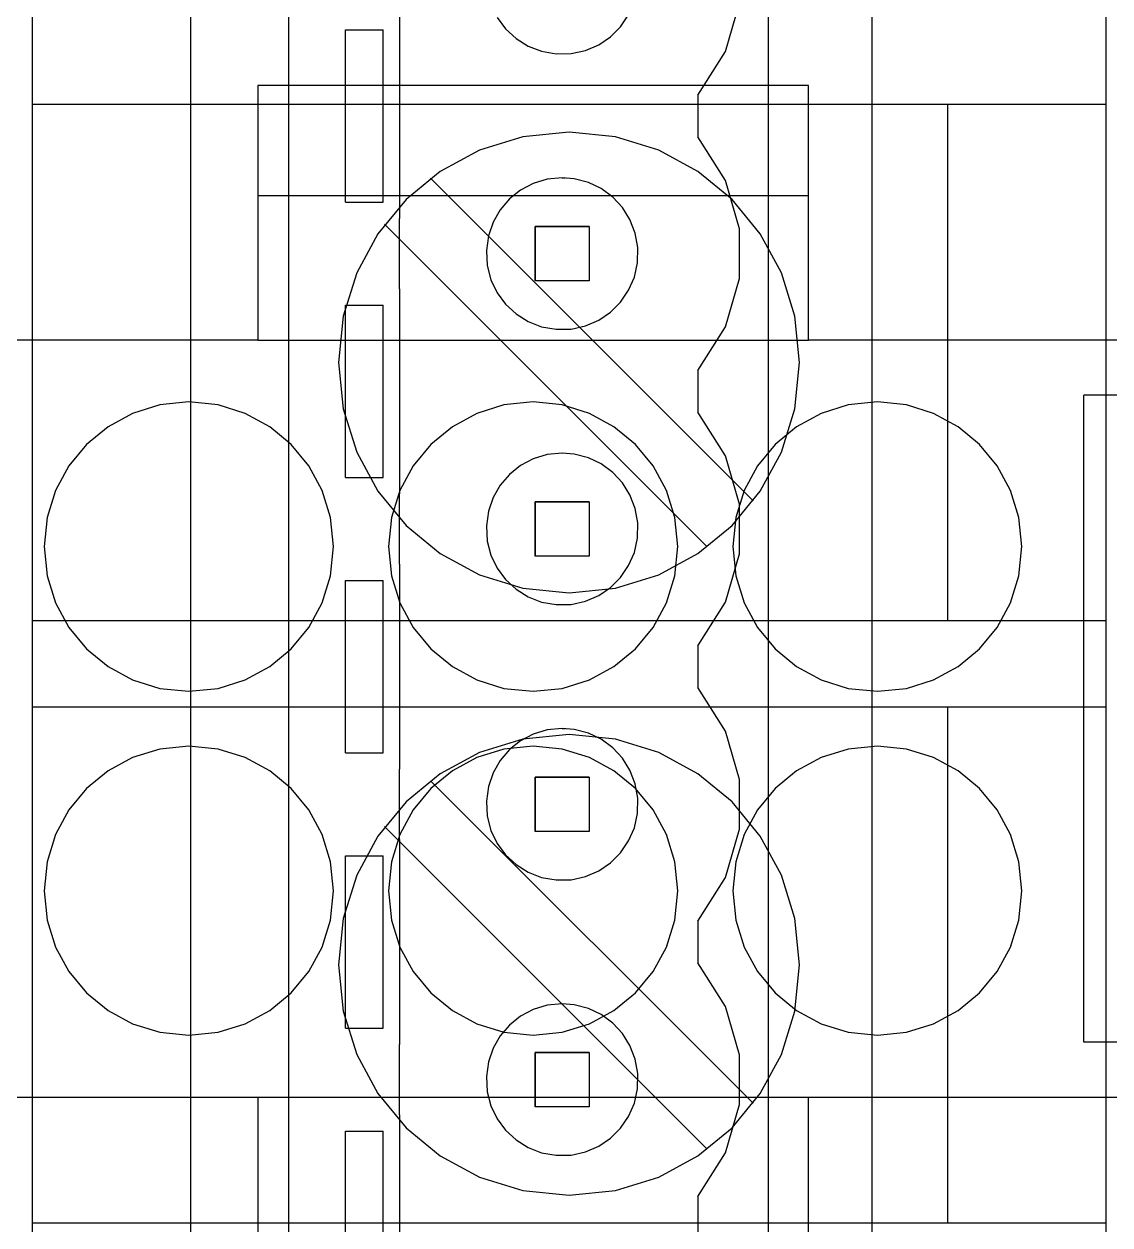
# Model space of a CAD drawing. Extents: x 1 to 47.7, y 0.2 to 33.5.
# Drawn here: x 35.138 to 35.927, y 13.323 to 14.195 of the extents above; entities that cross this region are included whole.
import ezdxf

# ---------------------------------------------------------------- set-up
doc = ezdxf.new("R2010")
doc.units = 0
doc.header["$MEASUREMENT"] = 0
for name, color, linetype in [('1_1__SCREW_TERMINAL_BLOCK_', 7, 'CONTINUOUS'), ('1_2__SCREW_TERMINAL_BLOCK_', 7, 'CONTINUOUS'), ('1_3__CONNECTORIZED_RELAY__', 7, 'CONTINUOUS'), ('1_4__CONNECTORIZED_RELAY__', 7, 'CONTINUOUS')]:
    doc.layers.add(name, color=color, linetype=linetype)

msp = doc.modelspace()

# ---------------------------------------------------------------- linework, layer by layer
at = {"layer": '1_1__SCREW_TERMINAL_BLOCK_'}
for points in [[(35.14413, 14.34018), (35.14413, 14.19457), (35.14413, 14.04318), (35.14413, 13.7308), (35.14413, 13.41842), (35.14413, 13.26704), (35.14413, 13.12142), (35.14413, 12.98349), (35.14413, 12.85517)], [(35.92407, 12.85517), (35.92407, 12.98349), (35.92407, 13.12142), (35.92407, 13.26704), (35.92407, 13.41842), (35.92407, 13.7308), (35.92407, 14.04318), (35.92407, 14.19457), (35.92407, 14.34018)], [(35.14413, 14.13714), (35.92407, 14.13714)], [(35.25917, 14.13714), (35.25917, 13.76215)], [(35.80903, 14.13714), (35.80903, 13.76215)], [(35.43351, 14.0834), (35.66778, 13.84913)], [(35.40009, 14.04998), (35.63436, 13.81573)], [(35.14413, 13.76215), (35.92407, 13.76215)], [(35.14413, 13.69962), (35.92407, 13.69962)], [(35.25917, 13.69962), (35.25917, 13.32462)], [(35.80903, 13.69962), (35.80903, 13.32462)], [(35.43351, 13.64587), (35.66778, 13.41161)], [(35.40009, 13.61247), (35.63436, 13.3782)], [(35.14413, 13.32462), (35.92407, 13.32462)]]:
    msp.add_lwpolyline(points, dxfattribs=at)
for points in [[(35.5341, 14.11698), (35.50039, 14.11358), (35.46898, 14.10383), (35.44054, 14.0884), (35.41576, 14.06796), (35.3953, 14.04318), (35.37985, 14.01474), (35.37008, 13.98331), (35.36667, 13.94956), (35.37008, 13.91586), (35.37985, 13.88448), (35.3953, 13.85607), (35.41576, 13.83131), (35.44054, 13.81088), (35.46898, 13.79546), (35.50039, 13.78571), (35.5341, 13.78231), (35.5678, 13.78571), (35.59921, 13.79546), (35.62765, 13.81088), (35.65244, 13.83131), (35.6729, 13.85607), (35.68835, 13.88448), (35.69812, 13.91586), (35.70152, 13.94956), (35.69812, 13.98331), (35.68835, 14.01474), (35.6729, 14.04318), (35.65244, 14.06796), (35.62765, 14.0884), (35.59921, 14.10383), (35.5678, 14.11358)], [(35.5341, 13.67947), (35.50039, 13.67607), (35.46898, 13.66632), (35.44054, 13.65088), (35.41576, 13.63044), (35.3953, 13.60566), (35.37985, 13.57722), (35.37008, 13.54578), (35.36667, 13.51203), (35.37008, 13.47834), (35.37985, 13.44695), (35.3953, 13.41854), (35.41576, 13.39378), (35.44054, 13.37336), (35.46898, 13.35793), (35.50039, 13.34818), (35.5341, 13.34478), (35.5678, 13.34818), (35.59921, 13.35793), (35.62765, 13.37336), (35.65244, 13.39378), (35.6729, 13.41854), (35.68835, 13.44695), (35.69812, 13.47834), (35.70152, 13.51203), (35.69812, 13.54578), (35.68835, 13.57722), (35.6729, 13.60566), (35.65244, 13.63044), (35.62765, 13.65088), (35.59921, 13.66632), (35.5678, 13.67607)]]:
    msp.add_lwpolyline(points, close=True, dxfattribs=at)
at = {"layer": '1_2__SCREW_TERMINAL_BLOCK_'}
for points in [[(35.25909, 14.95582), (35.25909, 12.50582)], [(35.7541, 12.50582), (35.7541, 14.95582)], [(35.3303, 14.55823), (35.3303, 12.89916)], [(35.67868, 14.55823), (35.67868, 12.89916)], [(35.62752, 14.14389), (35.64768, 14.17556), (35.65776, 14.21061), (35.65776, 14.24678), (35.64768, 14.28182), (35.62752, 14.31349)], [(35.41097, 14.20314), (35.41097, 14.05421)], [(35.48184, 14.20028), (35.48798, 14.19197), (35.49554, 14.18495), (35.50431, 14.17944), (35.51409, 14.17564), (35.52467, 14.17374), (35.53566, 14.17396), (35.5461, 14.17625), (35.55569, 14.18041), (35.56424, 14.18624), (35.57153, 14.19353), (35.57736, 14.20208)], [(35.37161, 14.06609), (35.37161, 14.19128)], [(35.37161, 14.19128), (35.39917, 14.19128)], [(35.39917, 14.06609), (35.39917, 14.19128)], [(35.52688, 14.17362), (35.52688, 14.17362)], [(35.62752, 14.14389), (35.62752, 14.11351)], [(35.62752, 13.94389), (35.64768, 13.97557), (35.65776, 14.01061), (35.65776, 14.04677), (35.64768, 14.08182), (35.62752, 14.11351)], [(35.52908, 14.08381), (35.53128, 14.08378)], [(35.37161, 14.06609), (35.39917, 14.06609)], [(35.41097, 14.05231), (35.41097, 14.05421)], [(35.41097, 14.00506), (35.41097, 14.05231)], [(35.50941, 14.00902), (35.50941, 14.04838)], [(35.50941, 14.04838), (35.54877, 14.04838)], [(35.50941, 14.04838), (35.50941, 14.04838)], [(35.54877, 14.04838), (35.50941, 14.04838)], [(35.50941, 14.04838), (35.50941, 14.00902)], [(35.54877, 14.04838), (35.54877, 14.00902)], [(35.41097, 14.00316), (35.41097, 14.00506)], [(35.41097, 14.00316), (35.41097, 13.85423)], [(35.54877, 14.00902), (35.50941, 14.00902)], [(35.37161, 13.86609), (35.37161, 13.99128)], [(35.37161, 13.99128), (35.39917, 13.99128)], [(35.39917, 13.86609), (35.39917, 13.99128)], [(35.52688, 13.97362), (35.52688, 13.97362)], [(35.62752, 13.94389), (35.62752, 13.91348)], [(35.62752, 13.74388), (35.64768, 13.77555), (35.65776, 13.8106), (35.65776, 13.84677), (35.64768, 13.88181), (35.62752, 13.91348)], [(35.37161, 13.86609), (35.39917, 13.86609)], [(35.41097, 13.85231), (35.41097, 13.85423)], [(35.41097, 13.80508), (35.41097, 13.85231)], [(35.50941, 13.80899), (35.50941, 13.84838)], [(35.50941, 13.84838), (35.54877, 13.84838)], [(35.50941, 13.84838), (35.50941, 13.84838)], [(35.54877, 13.84838), (35.50941, 13.84838)], [(35.50941, 13.84838), (35.50941, 13.80899)], [(35.54877, 13.84838), (35.54877, 13.80899)], [(35.54877, 13.80899), (35.50941, 13.80899)], [(35.41097, 13.80315), (35.41097, 13.80508)], [(35.41097, 13.80315), (35.41097, 13.65423)], [(35.37161, 13.66608), (35.37161, 13.7913)], [(35.37161, 13.7913), (35.39917, 13.7913)], [(35.39917, 13.66608), (35.39917, 13.7913)], [(35.52688, 13.77361), (35.52688, 13.77361)], [(35.62752, 13.74388), (35.62752, 13.7135)], [(35.62752, 13.54388), (35.64768, 13.57556), (35.65776, 13.6106), (35.65776, 13.64677), (35.64768, 13.68182), (35.62752, 13.7135)], [(35.52908, 13.68382), (35.53128, 13.68377)], [(35.37161, 13.66608), (35.39917, 13.66608)], [(35.41097, 13.6523), (35.41097, 13.65423)], [(35.41097, 13.60505), (35.41097, 13.6523)], [(35.50941, 13.60901), (35.50941, 13.64837)], [(35.50941, 13.64837), (35.54877, 13.64837)], [(35.50941, 13.64837), (35.50941, 13.64837)], [(35.54877, 13.64837), (35.50941, 13.64837)], [(35.50941, 13.64837), (35.50941, 13.60901)], [(35.54877, 13.64837), (35.54877, 13.60901)], [(35.54877, 13.60901), (35.50941, 13.60901)], [(35.41097, 13.60315), (35.41097, 13.60505)], [(35.41097, 13.60315), (35.41097, 13.45422)], [(35.37161, 13.46611), (35.37161, 13.59127)], [(35.37161, 13.59127), (35.39917, 13.59127)], [(35.39917, 13.46611), (35.39917, 13.59127)], [(35.52688, 13.57361), (35.52688, 13.57361)], [(35.62752, 13.54388), (35.62752, 13.5135)], [(35.62752, 13.34387), (35.64768, 13.37555), (35.65776, 13.4106), (35.65776, 13.44677), (35.64768, 13.48182), (35.62752, 13.5135)], [(35.37161, 13.46611), (35.39917, 13.46611)], [(35.41097, 13.45232), (35.41097, 13.45422)], [(35.41097, 13.40507), (35.41097, 13.45232)], [(35.50941, 13.409), (35.50941, 13.44836)], [(35.50941, 13.44836), (35.54877, 13.44836)], [(35.50941, 13.44836), (35.50941, 13.44836)], [(35.54877, 13.44836), (35.50941, 13.44836)], [(35.50941, 13.44836), (35.50941, 13.409)], [(35.54877, 13.44836), (35.54877, 13.409)], [(35.54877, 13.409), (35.50941, 13.409)], [(35.41097, 13.40317), (35.41097, 13.40507)], [(35.41097, 13.40317), (35.41097, 13.25422)], [(35.37161, 13.26607), (35.37161, 13.39129)], [(35.37161, 13.39129), (35.39917, 13.39129)], [(35.39917, 13.26607), (35.39917, 13.39129)], [(35.52688, 13.3736), (35.52688, 13.3736)], [(35.62752, 13.34387), (35.62752, 13.31349)]]:
    msp.add_lwpolyline(points, dxfattribs=at)
for points in [[(35.52908, 14.08381), (35.51824, 14.08274), (35.50811, 14.07968), (35.49891, 14.07482), (35.49084, 14.06838), (35.48411, 14.06057), (35.47892, 14.05158), (35.47548, 14.04162), (35.474, 14.0309), (35.47465, 14.01996), (35.47733, 14.00967), (35.48184, 14.00027), (35.48798, 13.99196), (35.49554, 13.98495), (35.50431, 13.97943), (35.51409, 13.97563), (35.52467, 13.97374), (35.53566, 13.97395), (35.5461, 13.97624), (35.55569, 13.98041), (35.56424, 13.98624), (35.57153, 13.99353), (35.57736, 14.00207), (35.58152, 14.01167), (35.58381, 14.0221), (35.58403, 14.0331), (35.58214, 14.04368), (35.57833, 14.05346), (35.57282, 14.06223), (35.5658, 14.06979), (35.55749, 14.07593), (35.54809, 14.08044), (35.53781, 14.08312), (35.52908, 14.08381), (35.52908, 14.08381), (35.52908, 14.08381), (35.52908, 14.08381), (35.52908, 14.08381), (35.52908, 14.08381), (35.52908, 14.08381), (35.52908, 14.08381)], [(35.52908, 13.8838), (35.51824, 13.88274), (35.50811, 13.87967), (35.49891, 13.87482), (35.49084, 13.86838), (35.48411, 13.86056), (35.47892, 13.85157), (35.47548, 13.84161), (35.474, 13.8309), (35.47465, 13.81995), (35.47733, 13.80967), (35.48184, 13.80027), (35.48798, 13.79196), (35.49554, 13.78494), (35.50431, 13.77943), (35.51409, 13.77562), (35.52467, 13.77373), (35.53566, 13.77395), (35.5461, 13.77624), (35.55569, 13.7804), (35.56424, 13.78623), (35.57153, 13.79352), (35.57736, 13.80207), (35.58152, 13.81166), (35.58381, 13.8221), (35.58403, 13.83309), (35.58214, 13.84367), (35.57833, 13.85345), (35.57282, 13.86222), (35.5658, 13.86978), (35.55749, 13.87592), (35.54809, 13.88043), (35.53781, 13.88312), (35.52908, 13.8838), (35.52908, 13.8838), (35.52908, 13.8838), (35.52908, 13.8838), (35.52908, 13.8838), (35.52908, 13.8838), (35.52908, 13.8838), (35.52908, 13.8838)], [(35.52908, 13.68382), (35.51824, 13.68276), (35.50811, 13.67969), (35.49891, 13.67484), (35.49084, 13.6684), (35.48411, 13.66058), (35.47892, 13.65159), (35.47548, 13.64164), (35.474, 13.63092), (35.47465, 13.61998), (35.47733, 13.60969), (35.48184, 13.60029), (35.48798, 13.59198), (35.49554, 13.58496), (35.50431, 13.57945), (35.51409, 13.57565), (35.52467, 13.57376), (35.53566, 13.57397), (35.5461, 13.57626), (35.55569, 13.58042), (35.56424, 13.58625), (35.57153, 13.59354), (35.57736, 13.60209), (35.58152, 13.61168), (35.58381, 13.62212), (35.58403, 13.63311), (35.58214, 13.64369), (35.57833, 13.65347), (35.57282, 13.66225), (35.5658, 13.66981), (35.55749, 13.67594), (35.54809, 13.68046), (35.53781, 13.68314), (35.52908, 13.68382), (35.52908, 13.68382), (35.52908, 13.68382), (35.52908, 13.68382), (35.52908, 13.68382), (35.52908, 13.68382), (35.52908, 13.68382), (35.52908, 13.68382)], [(35.52908, 13.48379), (35.51824, 13.48273), (35.50811, 13.47966), (35.49891, 13.47481), (35.49084, 13.46838), (35.48411, 13.46056), (35.47892, 13.45157), (35.47548, 13.44161), (35.474, 13.43089), (35.47465, 13.41995), (35.47733, 13.40966), (35.48184, 13.40026), (35.48798, 13.39196), (35.49554, 13.38495), (35.50431, 13.37944), (35.51409, 13.37564), (35.52467, 13.37375), (35.53566, 13.37396), (35.5461, 13.37625), (35.55569, 13.38041), (35.56424, 13.38624), (35.57153, 13.39352), (35.57736, 13.40206), (35.58152, 13.41165), (35.58381, 13.42209), (35.58403, 13.43309), (35.58214, 13.44367), (35.57833, 13.45345), (35.57282, 13.46223), (35.5658, 13.46978), (35.55749, 13.47592), (35.54809, 13.48043), (35.53781, 13.48311), (35.52908, 13.48379), (35.52908, 13.48379), (35.52908, 13.48379), (35.52908, 13.48379), (35.52908, 13.48379), (35.52908, 13.48379), (35.52908, 13.48379), (35.52908, 13.48379)]]:
    msp.add_lwpolyline(points, close=True, dxfattribs=at)
at = {"layer": '1_3__CONNECTORIZED_RELAY__'}
for points in [[(34.96791, 13.41591), (35.30794, 13.41591), (35.30794, 13.2309), (35.7079, 13.2309), (35.7079, 13.41591), (36.04793, 13.41591), (36.04793, 13.96574), (35.7079, 13.96574), (35.7079, 14.15074), (35.30794, 14.15074), (35.30794, 13.96574), (34.96791, 13.96574), (34.96791, 13.41591)], [(35.30794, 14.0708), (35.7079, 14.0708)], [(35.30794, 13.96574), (35.7079, 13.96574)], [(35.9079, 13.45587), (35.9079, 13.92578)], [(36.00797, 13.92578), (35.9079, 13.92578)], [(36.00797, 13.45587), (35.9079, 13.45587)], [(35.30794, 13.41591), (35.7079, 13.41591)]]:
    msp.add_lwpolyline(points, dxfattribs=at)
for points in [[(35.3629, 13.81586), (35.36077, 13.837), (35.35467, 13.85671), (35.34501, 13.87455), (35.33221, 13.89012), (35.31669, 13.90297), (35.29887, 13.91267), (35.27917, 13.91881), (35.258, 13.92095), (35.23682, 13.91881), (35.21709, 13.91267), (35.19924, 13.90297), (35.18369, 13.89012), (35.17086, 13.87455), (35.16117, 13.85671), (35.15505, 13.837), (35.15291, 13.81586), (35.15505, 13.79474), (35.16117, 13.77504), (35.17086, 13.75719), (35.18369, 13.74163), (35.19924, 13.72879), (35.21709, 13.71908), (35.23682, 13.71294), (35.258, 13.7108), (35.27917, 13.71294), (35.29887, 13.71908), (35.31669, 13.72879), (35.33221, 13.74163), (35.34501, 13.75719), (35.35467, 13.77504), (35.36077, 13.79474)], [(35.61301, 13.81586), (35.61088, 13.837), (35.60475, 13.85671), (35.59507, 13.87455), (35.58223, 13.89012), (35.56668, 13.90297), (35.54883, 13.91267), (35.5291, 13.91881), (35.50792, 13.92095), (35.4868, 13.91881), (35.46712, 13.91267), (35.4493, 13.90297), (35.43377, 13.89012), (35.42096, 13.87455), (35.41128, 13.85671), (35.40516, 13.837), (35.40302, 13.81586), (35.40516, 13.79474), (35.41128, 13.77504), (35.42096, 13.75719), (35.43377, 13.74163), (35.4493, 13.72879), (35.46712, 13.71908), (35.4868, 13.71294), (35.50792, 13.7108), (35.5291, 13.71294), (35.54883, 13.71908), (35.56668, 13.72879), (35.58223, 13.74163), (35.59507, 13.75719), (35.60475, 13.77504), (35.61088, 13.79474)], [(35.86293, 13.81586), (35.8608, 13.837), (35.85468, 13.85671), (35.845, 13.87455), (35.83219, 13.89012), (35.81666, 13.90297), (35.79884, 13.91267), (35.77916, 13.91881), (35.75803, 13.92095), (35.73685, 13.91881), (35.71712, 13.91267), (35.69928, 13.90297), (35.68373, 13.89012), (35.6709, 13.87455), (35.66122, 13.85671), (35.6551, 13.837), (35.65297, 13.81586), (35.6551, 13.79474), (35.66122, 13.77504), (35.6709, 13.75719), (35.68373, 13.74163), (35.69928, 13.72879), (35.71712, 13.71908), (35.73685, 13.71294), (35.75803, 13.7108), (35.77916, 13.71294), (35.79884, 13.71908), (35.81666, 13.72879), (35.83219, 13.74163), (35.845, 13.75719), (35.85468, 13.77504), (35.8608, 13.79474)], [(35.3629, 13.56576), (35.36077, 13.58698), (35.35467, 13.60673), (35.34501, 13.62459), (35.33221, 13.64013), (35.31669, 13.65294), (35.29887, 13.66261), (35.27917, 13.66872), (35.258, 13.67084), (35.23682, 13.66872), (35.21709, 13.66261), (35.19924, 13.65294), (35.18369, 13.64013), (35.17086, 13.62459), (35.16117, 13.60673), (35.15505, 13.58698), (35.15291, 13.56576), (35.15505, 13.54463), (35.16117, 13.52497), (35.17086, 13.50718), (35.18369, 13.49168), (35.19924, 13.47889), (35.21709, 13.46924), (35.23682, 13.46315), (35.258, 13.46102), (35.27917, 13.46315), (35.29887, 13.46924), (35.31669, 13.47889), (35.33221, 13.49168), (35.34501, 13.50718), (35.35467, 13.52497), (35.36077, 13.54463)], [(35.61301, 13.56576), (35.61088, 13.58698), (35.60475, 13.60673), (35.59507, 13.62459), (35.58223, 13.64013), (35.56668, 13.65294), (35.54883, 13.66261), (35.5291, 13.66872), (35.50792, 13.67084), (35.4868, 13.66872), (35.46712, 13.66261), (35.4493, 13.65294), (35.43377, 13.64013), (35.42096, 13.62459), (35.41128, 13.60673), (35.40516, 13.58698), (35.40302, 13.56576), (35.40516, 13.54463), (35.41128, 13.52497), (35.42096, 13.50718), (35.43377, 13.49168), (35.4493, 13.47889), (35.46712, 13.46924), (35.4868, 13.46315), (35.50792, 13.46102), (35.5291, 13.46315), (35.54883, 13.46924), (35.56668, 13.47889), (35.58223, 13.49168), (35.59507, 13.50718), (35.60475, 13.52497), (35.61088, 13.54463)], [(35.86293, 13.56576), (35.8608, 13.58698), (35.85468, 13.60673), (35.845, 13.62459), (35.83219, 13.64013), (35.81666, 13.65294), (35.79884, 13.66261), (35.77916, 13.66872), (35.75803, 13.67084), (35.73685, 13.66872), (35.71712, 13.66261), (35.69928, 13.65294), (35.68373, 13.64013), (35.6709, 13.62459), (35.66122, 13.60673), (35.6551, 13.58698), (35.65297, 13.56576), (35.6551, 13.54463), (35.66122, 13.52497), (35.6709, 13.50718), (35.68373, 13.49168), (35.69928, 13.47889), (35.71712, 13.46924), (35.73685, 13.46315), (35.75803, 13.46102), (35.77916, 13.46315), (35.79884, 13.46924), (35.81666, 13.47889), (35.83219, 13.49168), (35.845, 13.50718), (35.85468, 13.52497), (35.8608, 13.54463)]]:
    msp.add_lwpolyline(points, close=True, dxfattribs=at)
at = {"layer": '1_4__CONNECTORIZED_RELAY__'}
for points in [[(35.25909, 14.95582), (35.25909, 12.50582)], [(35.7541, 12.50582), (35.7541, 14.95582)], [(35.3303, 14.55823), (35.3303, 12.89916)], [(35.67868, 14.55823), (35.67868, 12.89916)], [(35.62752, 14.14389), (35.64768, 14.17556), (35.65776, 14.21061), (35.65776, 14.24678), (35.64768, 14.28182), (35.62752, 14.31349)], [(35.41097, 14.20314), (35.41097, 14.05421)], [(35.48184, 14.20028), (35.48798, 14.19197), (35.49554, 14.18495), (35.50431, 14.17944), (35.51409, 14.17564), (35.52467, 14.17374), (35.53566, 14.17396), (35.5461, 14.17625), (35.55569, 14.18041), (35.56424, 14.18624), (35.57153, 14.19353), (35.57736, 14.20208)], [(35.37161, 14.06609), (35.37161, 14.19128)], [(35.37161, 14.19128), (35.39917, 14.19128)], [(35.39917, 14.06609), (35.39917, 14.19128)], [(35.52688, 14.17362), (35.52688, 14.17362)], [(35.62752, 14.14389), (35.62752, 14.11351)], [(35.62752, 13.94389), (35.64768, 13.97557), (35.65776, 14.01061), (35.65776, 14.04677), (35.64768, 14.08182), (35.62752, 14.11351)], [(35.52908, 14.08381), (35.53128, 14.08378)], [(35.37161, 14.06609), (35.39917, 14.06609)], [(35.41097, 14.05231), (35.41097, 14.05421)], [(35.41097, 14.00506), (35.41097, 14.05231)], [(35.50941, 14.00902), (35.50941, 14.04838)], [(35.50941, 14.04838), (35.54877, 14.04838)], [(35.50941, 14.04838), (35.50941, 14.04838)], [(35.54877, 14.04838), (35.50941, 14.04838)], [(35.50941, 14.04838), (35.50941, 14.00902)], [(35.54877, 14.04838), (35.54877, 14.00902)], [(35.41097, 14.00316), (35.41097, 14.00506)], [(35.41097, 14.00316), (35.41097, 13.85423)], [(35.54877, 14.00902), (35.50941, 14.00902)], [(35.37161, 13.86609), (35.37161, 13.99128)], [(35.37161, 13.99128), (35.39917, 13.99128)], [(35.39917, 13.86609), (35.39917, 13.99128)], [(35.52688, 13.97362), (35.52688, 13.97362)], [(35.62752, 13.94389), (35.62752, 13.91348)], [(35.62752, 13.74388), (35.64768, 13.77555), (35.65776, 13.8106), (35.65776, 13.84677), (35.64768, 13.88181), (35.62752, 13.91348)], [(35.37161, 13.86609), (35.39917, 13.86609)], [(35.41097, 13.85231), (35.41097, 13.85423)], [(35.41097, 13.80508), (35.41097, 13.85231)], [(35.50941, 13.80899), (35.50941, 13.84838)], [(35.50941, 13.84838), (35.54877, 13.84838)], [(35.50941, 13.84838), (35.50941, 13.84838)], [(35.54877, 13.84838), (35.50941, 13.84838)], [(35.50941, 13.84838), (35.50941, 13.80899)], [(35.54877, 13.84838), (35.54877, 13.80899)], [(35.54877, 13.80899), (35.50941, 13.80899)], [(35.41097, 13.80315), (35.41097, 13.80508)], [(35.41097, 13.80315), (35.41097, 13.65423)], [(35.37161, 13.66608), (35.37161, 13.7913)], [(35.37161, 13.7913), (35.39917, 13.7913)], [(35.39917, 13.66608), (35.39917, 13.7913)], [(35.52688, 13.77361), (35.52688, 13.77361)], [(35.62752, 13.74388), (35.62752, 13.7135)], [(35.62752, 13.54388), (35.64768, 13.57556), (35.65776, 13.6106), (35.65776, 13.64677), (35.64768, 13.68182), (35.62752, 13.7135)], [(35.52908, 13.68382), (35.53128, 13.68377)], [(35.37161, 13.66608), (35.39917, 13.66608)], [(35.41097, 13.6523), (35.41097, 13.65423)], [(35.41097, 13.60505), (35.41097, 13.6523)], [(35.50941, 13.60901), (35.50941, 13.64837)], [(35.50941, 13.64837), (35.54877, 13.64837)], [(35.50941, 13.64837), (35.50941, 13.64837)], [(35.54877, 13.64837), (35.50941, 13.64837)], [(35.50941, 13.64837), (35.50941, 13.60901)], [(35.54877, 13.64837), (35.54877, 13.60901)], [(35.54877, 13.60901), (35.50941, 13.60901)], [(35.41097, 13.60315), (35.41097, 13.60505)], [(35.41097, 13.60315), (35.41097, 13.45422)], [(35.37161, 13.46611), (35.37161, 13.59127)], [(35.37161, 13.59127), (35.39917, 13.59127)], [(35.39917, 13.46611), (35.39917, 13.59127)], [(35.52688, 13.57361), (35.52688, 13.57361)], [(35.62752, 13.54388), (35.62752, 13.5135)], [(35.62752, 13.34387), (35.64768, 13.37555), (35.65776, 13.4106), (35.65776, 13.44677), (35.64768, 13.48182), (35.62752, 13.5135)], [(35.37161, 13.46611), (35.39917, 13.46611)], [(35.41097, 13.45232), (35.41097, 13.45422)], [(35.41097, 13.40507), (35.41097, 13.45232)], [(35.50941, 13.409), (35.50941, 13.44836)], [(35.50941, 13.44836), (35.54877, 13.44836)], [(35.50941, 13.44836), (35.50941, 13.44836)], [(35.54877, 13.44836), (35.50941, 13.44836)], [(35.50941, 13.44836), (35.50941, 13.409)], [(35.54877, 13.44836), (35.54877, 13.409)], [(35.54877, 13.409), (35.50941, 13.409)], [(35.41097, 13.40317), (35.41097, 13.40507)], [(35.41097, 13.40317), (35.41097, 13.25422)], [(35.37161, 13.26607), (35.37161, 13.39129)], [(35.37161, 13.39129), (35.39917, 13.39129)], [(35.39917, 13.26607), (35.39917, 13.39129)], [(35.52688, 13.3736), (35.52688, 13.3736)], [(35.62752, 13.34387), (35.62752, 13.31349)]]:
    msp.add_lwpolyline(points, dxfattribs=at)
for points in [[(35.52908, 14.08381), (35.51824, 14.08274), (35.50811, 14.07968), (35.49891, 14.07482), (35.49084, 14.06838), (35.48411, 14.06057), (35.47892, 14.05158), (35.47548, 14.04162), (35.474, 14.0309), (35.47465, 14.01996), (35.47733, 14.00967), (35.48184, 14.00027), (35.48798, 13.99196), (35.49554, 13.98495), (35.50431, 13.97943), (35.51409, 13.97563), (35.52467, 13.97374), (35.53566, 13.97395), (35.5461, 13.97624), (35.55569, 13.98041), (35.56424, 13.98624), (35.57153, 13.99353), (35.57736, 14.00207), (35.58152, 14.01167), (35.58381, 14.0221), (35.58403, 14.0331), (35.58214, 14.04368), (35.57833, 14.05346), (35.57282, 14.06223), (35.5658, 14.06979), (35.55749, 14.07593), (35.54809, 14.08044), (35.53781, 14.08312), (35.52908, 14.08381), (35.52908, 14.08381), (35.52908, 14.08381), (35.52908, 14.08381), (35.52908, 14.08381), (35.52908, 14.08381), (35.52908, 14.08381), (35.52908, 14.08381)], [(35.52908, 13.8838), (35.51824, 13.88274), (35.50811, 13.87967), (35.49891, 13.87482), (35.49084, 13.86838), (35.48411, 13.86056), (35.47892, 13.85157), (35.47548, 13.84161), (35.474, 13.8309), (35.47465, 13.81995), (35.47733, 13.80967), (35.48184, 13.80027), (35.48798, 13.79196), (35.49554, 13.78494), (35.50431, 13.77943), (35.51409, 13.77562), (35.52467, 13.77373), (35.53566, 13.77395), (35.5461, 13.77624), (35.55569, 13.7804), (35.56424, 13.78623), (35.57153, 13.79352), (35.57736, 13.80207), (35.58152, 13.81166), (35.58381, 13.8221), (35.58403, 13.83309), (35.58214, 13.84367), (35.57833, 13.85345), (35.57282, 13.86222), (35.5658, 13.86978), (35.55749, 13.87592), (35.54809, 13.88043), (35.53781, 13.88312), (35.52908, 13.8838), (35.52908, 13.8838), (35.52908, 13.8838), (35.52908, 13.8838), (35.52908, 13.8838), (35.52908, 13.8838), (35.52908, 13.8838), (35.52908, 13.8838)], [(35.52908, 13.68382), (35.51824, 13.68276), (35.50811, 13.67969), (35.49891, 13.67484), (35.49084, 13.6684), (35.48411, 13.66058), (35.47892, 13.65159), (35.47548, 13.64164), (35.474, 13.63092), (35.47465, 13.61998), (35.47733, 13.60969), (35.48184, 13.60029), (35.48798, 13.59198), (35.49554, 13.58496), (35.50431, 13.57945), (35.51409, 13.57565), (35.52467, 13.57376), (35.53566, 13.57397), (35.5461, 13.57626), (35.55569, 13.58042), (35.56424, 13.58625), (35.57153, 13.59354), (35.57736, 13.60209), (35.58152, 13.61168), (35.58381, 13.62212), (35.58403, 13.63311), (35.58214, 13.64369), (35.57833, 13.65347), (35.57282, 13.66225), (35.5658, 13.66981), (35.55749, 13.67594), (35.54809, 13.68046), (35.53781, 13.68314), (35.52908, 13.68382), (35.52908, 13.68382), (35.52908, 13.68382), (35.52908, 13.68382), (35.52908, 13.68382), (35.52908, 13.68382), (35.52908, 13.68382), (35.52908, 13.68382)], [(35.52908, 13.48379), (35.51824, 13.48273), (35.50811, 13.47966), (35.49891, 13.47481), (35.49084, 13.46838), (35.48411, 13.46056), (35.47892, 13.45157), (35.47548, 13.44161), (35.474, 13.43089), (35.47465, 13.41995), (35.47733, 13.40966), (35.48184, 13.40026), (35.48798, 13.39196), (35.49554, 13.38495), (35.50431, 13.37944), (35.51409, 13.37564), (35.52467, 13.37375), (35.53566, 13.37396), (35.5461, 13.37625), (35.55569, 13.38041), (35.56424, 13.38624), (35.57153, 13.39352), (35.57736, 13.40206), (35.58152, 13.41165), (35.58381, 13.42209), (35.58403, 13.43309), (35.58214, 13.44367), (35.57833, 13.45345), (35.57282, 13.46223), (35.5658, 13.46978), (35.55749, 13.47592), (35.54809, 13.48043), (35.53781, 13.48311), (35.52908, 13.48379), (35.52908, 13.48379), (35.52908, 13.48379), (35.52908, 13.48379), (35.52908, 13.48379), (35.52908, 13.48379), (35.52908, 13.48379), (35.52908, 13.48379)]]:
    msp.add_lwpolyline(points, close=True, dxfattribs=at)

doc.saveas('drawing.dxf')
